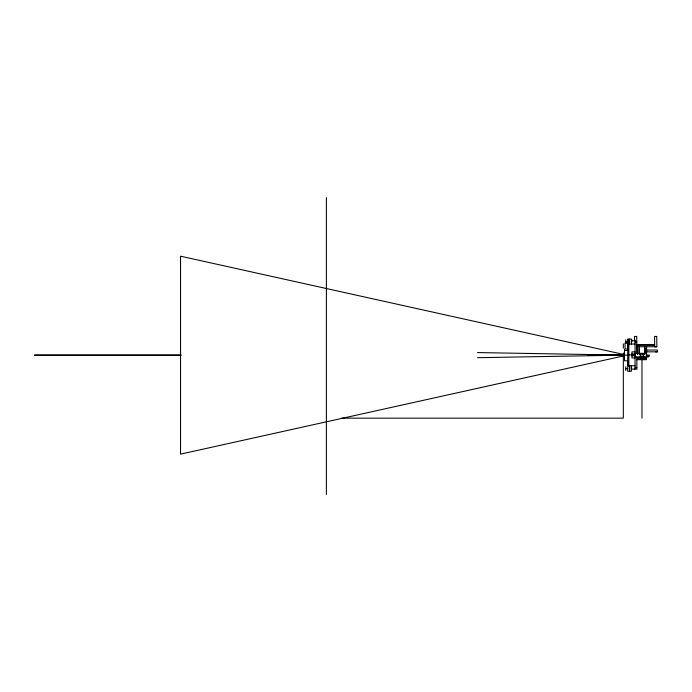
<?xml version="1.0" encoding="UTF-8"?>
<svg xmlns="http://www.w3.org/2000/svg" width="692" height="692" viewBox="0 0 692 692"><rect width="100%" height="100%" fill="white"/><g stroke="black" fill="none" stroke-linecap="round" stroke-linejoin="round"><path stroke-width="1.04" d="M629.538 366.085L629.538 371.223L629.53 366.111L627.731 366.111L627.731 371.223L631.338 371.223L631.338 365.973M637.393 354.226L637.393 346.753L636.735 346.753L636.735 344.953L654.658 344.945L654.658 346.744L656.829 346.753L656.777 336.433L654.597 336.45L654.658 344.945L636.735 344.953M639.192 357.868L639.192 356.968M639.192 354.226L639.192 348.552M642.937 357.868L642.937 356.968M644.736 354.339L644.745 348.552L646.544 348.552L646.544 355.368M635.048 344.054L628.846 344.054L627.731 344.677L628.846 344.677M623.847 355.87L180.534 454.151L180.534 256.187L623.847 354.468M477.523 357.695L624.478 355.126L477.523 352.565M636.735 346.753L646.544 346.753L646.544 348.552M627.731 339.4L628.457 339.4L628.457 344.867M631.502 340.741L635.048 340.741M625.793 341.675L627.731 341.675M635.057 342.116L636.856 342.116M627.731 343.016L625.049 343.016L625.049 348.984L627.731 348.984M639.071 346.753L639.192 354.14M644.745 350.04L657.4 350.04L657.4 351.839L655.601 351.839M624.478 350.481L627.731 350.481M635.048 351.865L631.908 351.865L631.908 357.954L635.048 357.954M644.745 351.847L657.4 351.839M635.057 353.37L646.544 353.37M641.968 353.828L643.153 353.828M631.908 354.027L635.048 354.027M627.731 354.909L635.048 354.909M34.6 355.126L181.442 355.126M596.383 355.126L624.478 355.126M34.6 355.169L180.465 355.169M587.793 355.152L627.731 355.169M646.198 355.169L649.364 355.169L649.364 356.25L646.198 356.25M631.908 355.792L635.048 355.792M635.057 356.968L648.395 356.968M646.536 358.767L637.393 358.767L637.393 357.868L646.544 357.868L646.544 346.753M636.406 359.667L646.536 359.667L646.536 357.868M627.731 360.8L624.478 360.8L624.478 349.503M632.28 341.078L631.597 339.115L627.731 339.115L627.731 365.142L628.846 365.142M627.731 365.142L628.846 365.765L635.048 365.765M635.057 367.712L636.856 367.712M625.793 368.663L627.731 368.663M631.502 369.078L635.048 369.078M341.493 418.158L623.319 418.158L623.319 353.015M656.829 346.753L644.745 346.753L644.745 354.14M641.968 353.37L643.24 353.897M646.544 351.302L646.544 351.847M644.745 356.968L644.745 357.868M641.968 359.442L641.968 418.158M637.393 346.753L637.393 354.114M636.856 353.37L636.735 336.433L634.555 336.433L634.555 340.559M636.856 356.968L636.856 369.511M635.048 340.17L635.048 369.649M631.502 340.17L631.502 344.054M631.502 365.765L631.502 369.649M631.329 341.467L631.329 342.756M631.329 367.063L631.329 368.352M629.53 339.115L629.53 344.14M628.846 344.054L628.846 365.765M627.558 345.602L627.558 346.744M627.558 348.379L627.558 349.027M627.558 361.31L627.558 363.257M625.793 339.729L625.793 343.552M625.793 366.725L625.793 370.609M623.319 343.846L623.319 348.154M326.382 197.54L326.382 494.46M640.697 356.441A1.799 1.799 0 0 0 643.707 355.636A1.799 1.799 0 0 0 641.501 353.43A1.799 1.799 0 0 0 640.697 356.441M641.302 356.328A1.332 1.332 0 0 0 643.301 355.169A1.332 1.332 0 0 0 641.302 354.01A1.332 1.332 0 0 0 641.302 356.328"/></g></svg>
